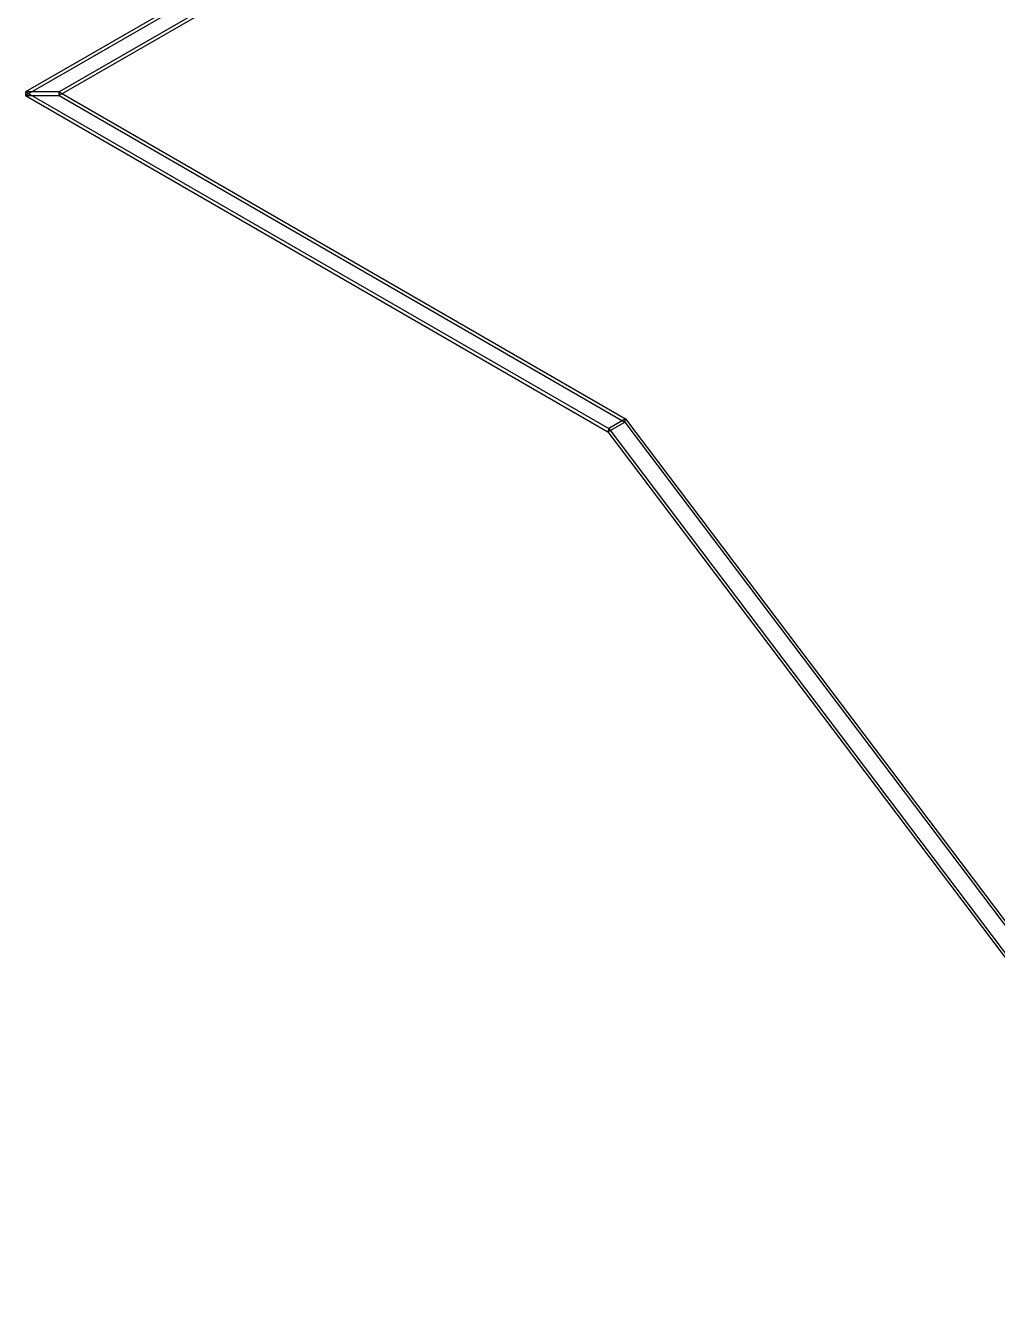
# Model space of a CAD drawing. Header units: inches. Extents: x 21 to 1475, y 21 to 947.
# Drawn here: x 1261.9 to 1312.1, y 499.1 to 564.6 of the extents above; entities that cross this region are included whole.
import ezdxf

# ---------------------------------------------------------------- set-up
doc = ezdxf.new("R2010")
doc.units = ezdxf.units.IN
doc.header["$MEASUREMENT"] = 0

msp = doc.modelspace()

# ---------------------------------------------------------------- linework, layer by layer
at = {"layer": 'OUTLINE'}
for p, q in [((1342.116, 607.444), (1261.877, 561.117)), ((1342.116, 607.255), (1261.877, 560.928)), ((1342.989, 606.94), (1263.623, 561.117)), ((1342.989, 606.751), (1263.623, 560.928)), ((1261.877, 561.117), (1261.877, 560.928)), ((1261.877, 561.117), (1291.985, 543.734)), ((1263.623, 561.117), (1261.877, 561.117)), ((1261.877, 560.928), (1291.936, 543.573)), ((1261.877, 560.928), (1263.623, 560.928)), ((1263.623, 561.117), (1292.857, 544.238)), ((1263.623, 560.928), (1263.623, 561.117)), ((1263.623, 560.928), (1292.809, 544.077)), ((1292.857, 544.238), (1291.985, 543.734)), ((1292.809, 544.077), (1292.857, 544.238)), ((1292.857, 544.238), (1326.464, 499.738)), ((1291.936, 543.573), (1292.809, 544.077)), ((1291.985, 543.734), (1291.936, 543.573)), ((1291.936, 543.573), (1325.543, 499.073)), ((1291.985, 543.734), (1325.592, 499.234)), ((1292.809, 544.077), (1326.416, 499.577))]:
    msp.add_line(p, q, dxfattribs=at)

doc.saveas('drawing.dxf')
